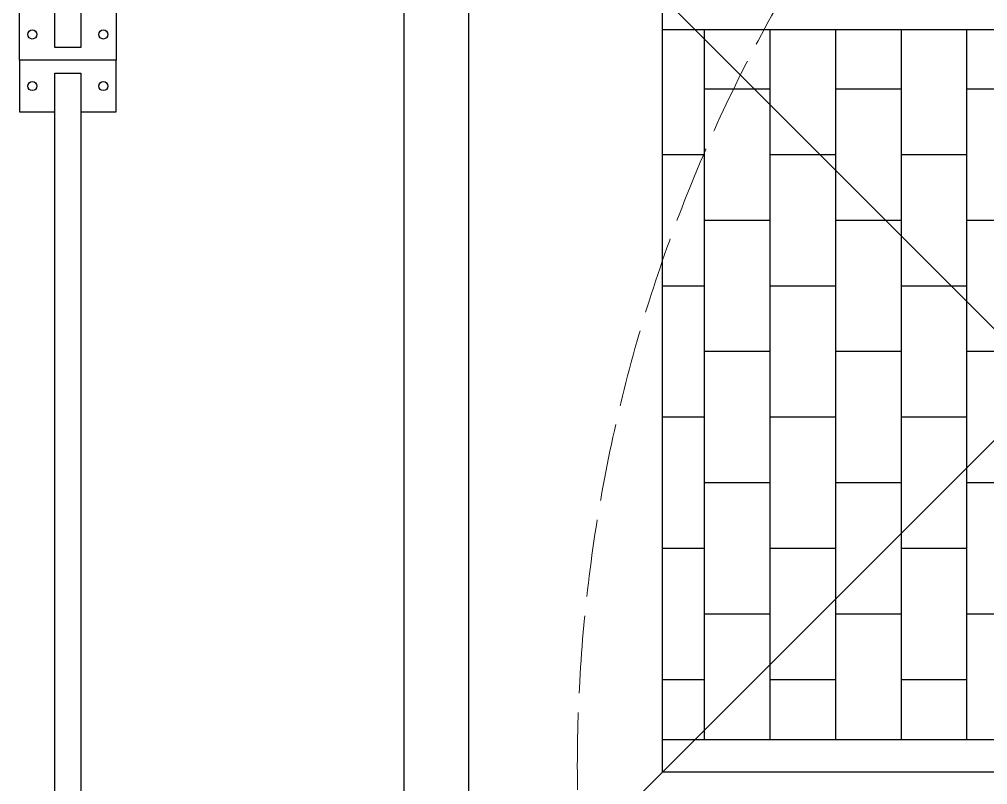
# Model space of a CAD drawing. Header units: millimetres. Extents: x 163705 to 1616509, y 81827 to 302547.
# Drawn here: x 223664 to 225163, y 153063 to 154248 of the extents above; entities that cross this region are included whole.
import ezdxf

# ---------------------------------------------------------------- set-up
doc = ezdxf.new("R2010")
doc.units = ezdxf.units.MM
doc.header["$LTSCALE"] = 10
doc.linetypes.add('ACAD_ISO02W100', pattern=[15, 12, -3])
doc.layers.add('1-虚线', color=8, linetype='ACAD_ISO02W100', lineweight=0)

# ---------------------------------------------------------------- blocks, each defined once
blk = doc.blocks.new('A$C9a6fd652')
for points in [[(80, 55), (80, 0), (0, 0), (0, 150), (80, 150), (80, 95)], [(1460, 55), (1460, 0), (1540, 0), (1540, 150), (1460, 150), (1460, 95)]]:
    blk.add_lwpolyline(points)
blk.add_lwpolyline([(20, 95), (1520, 95), (1520, 55), (20, 55)], close=True)
for centre in [(40, 130), (1500, 130), (40, 20), (1500, 20)]:
    blk.add_circle(centre, 7)
blk = doc.blocks.new('A$C82a19015')
for points in [[(80, 55), (80, 0), (0, 0), (0, 150), (80, 150), (80, 95)], [(960, 55), (960, 0), (1040, 0), (1040, 150), (960, 150), (960, 95)]]:
    blk.add_lwpolyline(points)
blk.add_lwpolyline([(20, 95), (1020, 95), (1020, 55), (20, 55)], close=True)
for centre in [(40, 130), (1000, 130), (40, 20), (1000, 20)]:
    blk.add_circle(centre, 7)
blk = doc.blocks.new('G$C2612153E')
h = blk.add_hatch()
h.set_pattern_fill('AR-B816', color=256, scale=0.5, style=0)
h.set_pattern_definition([(0, (-87769.33, -133691.2), (0, 101.6), []), (90, (-87769.33, -133691.2), (-101.6, 101.6), [101.6, -101.6])])
h.paths.add_polyline_path([(2177.8, 4444.2), (2177.8, 5544.2), (3277.8, 5544.2), (3277.8, 4444.2)], flags=0)
for p, q in [((1827.8, 5844.2), (3727.8, 3944.2)), ((1827.8, 4044.2), (3627.8, 5844.2))]:
    blk.add_line(p, q)
for points in [[(1727.8, 5944.2), (3727.8, 5944.2), (3727.8, 3944.2), (1727.8, 3944.2)], [(1827.8, 5844.2), (3627.8, 5844.2), (3627.8, 4044.2), (1827.8, 4044.2)], [(2127.8, 5544.2), (3327.8, 5544.2), (3327.8, 4344.2), (2127.8, 4344.2)], [(2177.8, 5544.2), (3277.8, 5544.2), (3277.8, 4444.2), (2177.8, 4444.2)]]:
    blk.add_lwpolyline(points, close=True)
for name, p in [('A$C9a6fd652', (1690, 6390.2)), ('A$C82a19015', (3230, 6390.2))]:
    blk.add_blockref(name, p)
blk = doc.blocks.new('A$C285bc443')
at = {"layer": '1-虚线'}
blk.add_lwpolyline([(2418.3, 1273.9), (721.3, -423.2), (2418.3, -2120.2, -2.414214)], format="xyb", close=True, dxfattribs=at)
blk = doc.blocks.new('A$C790c3438')
at = {"rotation": 90}
for name, p in [('G$C2612153E', (-14940.4, 11948.9)), ('A$C285bc443', (-18639.6, 13363))]:
    blk.add_blockref(name, p, dxfattribs=at)

msp = doc.modelspace()

# ---------------------------------------------------------------- block references
msp.add_blockref('A$C790c3438', (245144.313, 139006.156))

doc.saveas('drawing.dxf')
